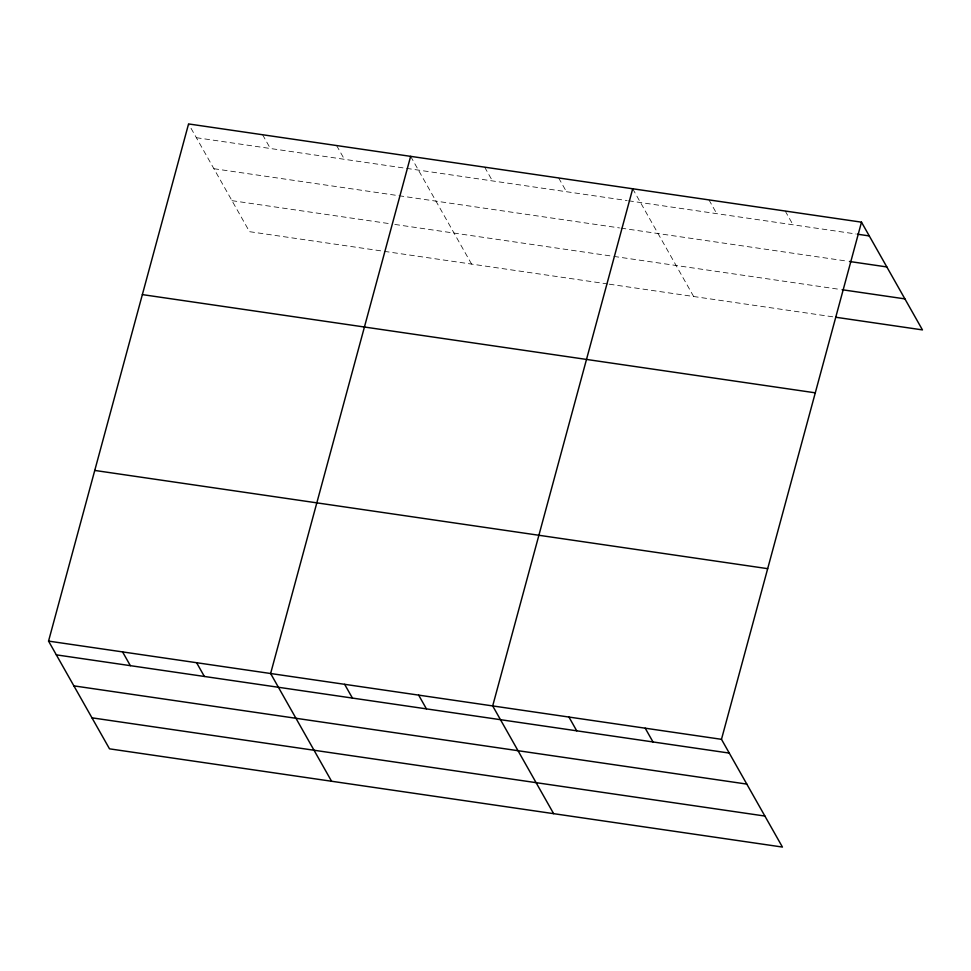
<?xml version="1.0" encoding="UTF-8"?>
<svg xmlns="http://www.w3.org/2000/svg" width="971" height="971" viewBox="0 0 971 971"><rect width="100%" height="100%" fill="white"/><g stroke="black" fill="none" stroke-linecap="round" stroke-linejoin="round"><path stroke-width="0.73" stroke-dasharray="4.86 3.64" d="M196.36 137.7L405.101 168.177M406.582 168.384L627.169 200.584M628.65 200.803L855.827 233.962M213.899 168.711L397.479 195.511M398.96 195.729L619.547 227.93M621.027 228.136L847.95 261.26M231.984 200.669L388.91 223.573M394.821 224.435L612.446 256.198M613.927 256.417L840.607 289.504M607.785 283.969L249.523 231.681L188.568 123.936M609.266 284.187L834.223 317.019M785.236 211.035L793.016 224.799M708.964 199.905L716.756 213.669M632.704 188.775L693.658 296.507M558.677 177.972L566.469 191.724M484.663 167.158L492.443 180.922M410.636 156.355L471.59 264.088M336.609 145.553L344.402 159.317M262.595 134.751L270.375 148.502"/><path stroke-width="1.46" d="M861.495 222.165L721.477 739.319L782.432 847.064L109.505 748.835L48.55 641.103L188.568 123.936L861.495 222.165L922.45 329.897L835.715 317.238M410.636 156.355L270.618 673.51L331.572 781.242M632.704 188.775L492.685 705.929L553.64 813.662M857.32 234.181L869.288 235.929M849.443 261.478L886.826 266.94M842.1 289.722L904.899 298.886M142.361 294.601L815.288 392.83M94.757 470.437L767.685 568.666M48.55 641.103L721.477 739.319M56.33 654.855L729.257 753.083M73.881 685.866L746.808 784.095M91.954 717.824L764.881 816.053M645.205 728.189L652.998 741.953M568.945 717.059L576.738 730.823M418.659 695.127L426.439 708.879M344.632 684.312L352.424 698.076M196.591 662.708L204.383 676.471M122.577 651.905L130.357 665.669"/></g></svg>
